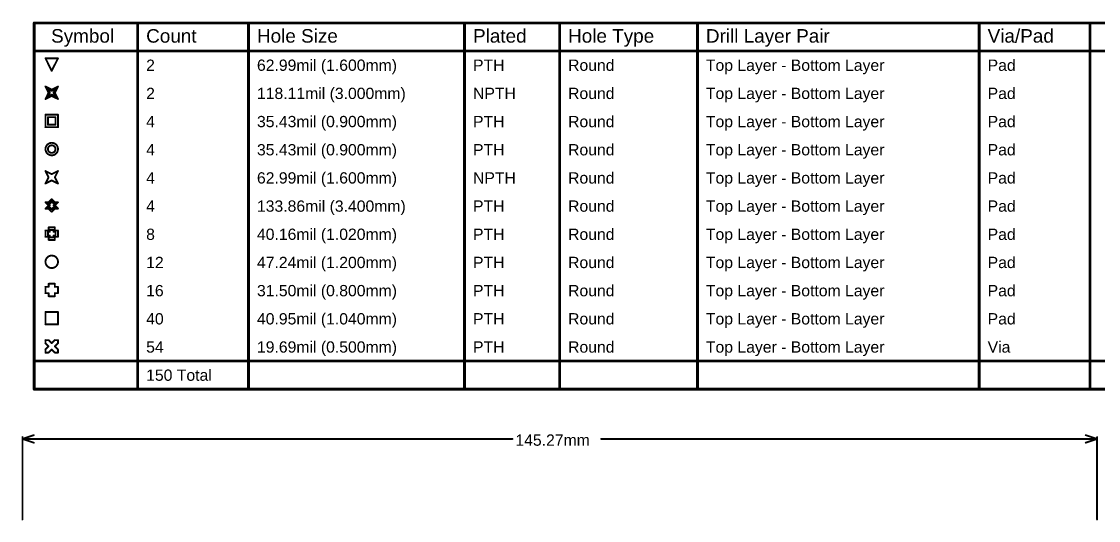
# Model space of a CAD drawing. Header units: inches. Extents: x 0 to 289, y 0 to 168.
# Drawn here: x -0.1 to 145.5, y 100.3 to 167.7 of the extents above; entities that cross this region are included whole.
import ezdxf

# ---------------------------------------------------------------- set-up
doc = ezdxf.new("R2010")
doc.units = ezdxf.units.IN
doc.layers.add('Dimension', color=6, linetype='Continuous')
doc.layers.add('Drill Drawing', color=1, linetype='Continuous')
doc.styles.add('Arial', font='', dxfattribs={"height": 0.2})
doc.styles.get('Arial').set_extended_font_data('Arial')

msp = doc.modelspace()

# ---------------------------------------------------------------- linework, layer by layer
at = {"layer": 'Dimension'}
for points in [[(0, 111.28, 0.254, 0.254, 0), (1.52, 111.79, 0.254, 0.254, 0)], [(0, 100.38, 0.254, 0.254, 0), (0, 111.53, 0.254, 0.254, 0)], [(0, 111.28, 0.254, 0.254, 0), (1.52, 110.77, 0.254, 0.254, 0)], [(0, 111.28, 0.254, 0.254, 0), (66.24, 111.28, 0.254, 0.254, 0)], [(78.22, 111.28, 0.254, 0.254, 0), (145.27, 111.28, 0.254, 0.254, 0)], [(143.75, 111.79, 0.254, 0.254, 0), (145.27, 111.28, 0.254, 0.254, 0)], [(143.75, 110.77, 0.254, 0.254, 0), (145.27, 111.28, 0.254, 0.254, 0)], [(145.27, 100.38, 0.254, 0.254, 0), (145.27, 111.53, 0.254, 0.254, 0)]]:
    msp.add_lwpolyline(points, format="xyseb", dxfattribs=at)
for points in [[(-0.06, 111.53, 0.127, 0.127, 1), (0.06, 111.53, 0.127, 0.127, 1)], [(-0.06, 111.28, 0.127, 0.127, 1), (0.06, 111.28, 0.127, 0.127, 1)], [(-0.06, 111.28, 0.127, 0.127, 1), (0.06, 111.28, 0.127, 0.127, 1)], [(-0.06, 111.28, 0.127, 0.127, 1), (0.06, 111.28, 0.127, 0.127, 1)], [(1.46, 111.79, 0.127, 0.127, 1), (1.59, 111.79, 0.127, 0.127, 1)], [(1.46, 110.77, 0.127, 0.127, 1), (1.59, 110.77, 0.127, 0.127, 1)], [(66.17, 111.28, 0.127, 0.127, 1), (66.3, 111.28, 0.127, 0.127, 1)], [(78.16, 111.28, 0.127, 0.127, 1), (78.28, 111.28, 0.127, 0.127, 1)], [(143.68, 111.79, 0.127, 0.127, 1), (143.81, 111.79, 0.127, 0.127, 1)], [(143.68, 110.77, 0.127, 0.127, 1), (143.81, 110.77, 0.127, 0.127, 1)], [(145.21, 111.53, 0.127, 0.127, 1), (145.33, 111.53, 0.127, 0.127, 1)], [(145.21, 111.28, 0.127, 0.127, 1), (145.33, 111.28, 0.127, 0.127, 1)], [(145.21, 111.28, 0.127, 0.127, 1), (145.33, 111.28, 0.127, 0.127, 1)], [(145.21, 111.28, 0.127, 0.127, 1), (145.33, 111.28, 0.127, 0.127, 1)], [(-0.06, 100.38, 0.127, 0.127, 1), (0.06, 100.38, 0.127, 0.127, 1)], [(145.21, 100.38, 0.127, 0.127, 1), (145.33, 100.38, 0.127, 0.127, 1)]]:
    msp.add_lwpolyline(points, format="xyseb", close=True, dxfattribs=at)
at = {"layer": 'Drill Drawing'}
for points in [[(1.59, 167.53, 0.381, 0.381, 0), (288.88, 167.53, 0.381, 0.381, 0)], [(1.59, 118, 0.381, 0.381, 0), (1.59, 167.53, 0.381, 0.381, 0)], [(15.58, 118, 0.381, 0.381, 0), (15.58, 167.53, 0.381, 0.381, 0)], [(30.56, 118, 0.381, 0.381, 0), (30.56, 167.53, 0.381, 0.381, 0)], [(59.76, 118, 0.381, 0.381, 0), (59.76, 167.53, 0.381, 0.381, 0)], [(72.61, 118, 0.381, 0.381, 0), (72.61, 167.53, 0.381, 0.381, 0)], [(91.25, 118, 0.381, 0.381, 0), (91.25, 167.53, 0.381, 0.381, 0)], [(129.34, 118, 0.381, 0.381, 0), (129.34, 167.53, 0.381, 0.381, 0)], [(144.32, 118, 0.381, 0.381, 0), (144.32, 167.53, 0.381, 0.381, 0)], [(1.59, 163.72, 0.381, 0.381, 0), (288.88, 163.72, 0.381, 0.381, 0)], [(3.11, 162.74, 0.254, 0.254, 0), (4.8, 162.74, 0.254, 0.254, 0)], [(3.11, 162.74, 0.254, 0.254, 0), (3.95, 161.05, 0.254, 0.254, 0)], [(3.95, 161.05, 0.254, 0.254, 0), (4.8, 162.74, 0.254, 0.254, 0)], [(3.11, 158.93, 0.254, 0.254, 0), (3.95, 158.51, 0.254, 0.254, 0)], [(3.11, 158.93, 0.254, 0.254, 0), (3.53, 158.09, 0.254, 0.254, 0)], [(3.44, 158.59, 0.254, 0.254, 0), (3.95, 158.34, 0.254, 0.254, 0)], [(3.44, 158.59, 0.254, 0.254, 0), (3.7, 158.09, 0.254, 0.254, 0)], [(3.95, 158.51, 0.254, 0.254, 0), (4.8, 158.93, 0.254, 0.254, 0)], [(3.95, 158.34, 0.254, 0.254, 0), (4.46, 158.59, 0.254, 0.254, 0)], [(4.21, 158.09, 0.254, 0.254, 0), (4.46, 158.59, 0.254, 0.254, 0)], [(4.38, 158.09, 0.254, 0.254, 0), (4.8, 158.93, 0.254, 0.254, 0)], [(3.11, 157.24, 0.254, 0.254, 0), (3.53, 158.09, 0.254, 0.254, 0)], [(3.11, 157.24, 0.254, 0.254, 0), (3.95, 157.66, 0.254, 0.254, 0)], [(3.44, 157.58, 0.254, 0.254, 0), (3.7, 158.09, 0.254, 0.254, 0)], [(3.44, 157.58, 0.254, 0.254, 0), (3.95, 157.83, 0.254, 0.254, 0)], [(3.95, 157.83, 0.254, 0.254, 0), (4.46, 157.58, 0.254, 0.254, 0)], [(3.95, 157.66, 0.254, 0.254, 0), (4.8, 157.24, 0.254, 0.254, 0)], [(4.21, 158.09, 0.254, 0.254, 0), (4.46, 157.58, 0.254, 0.254, 0)], [(4.38, 158.09, 0.254, 0.254, 0), (4.8, 157.24, 0.254, 0.254, 0)], [(3.11, 155.12, 0.254, 0.254, 0), (4.8, 155.12, 0.254, 0.254, 0)], [(3.11, 153.43, 0.254, 0.254, 0), (3.11, 155.12, 0.254, 0.254, 0)], [(3.44, 154.78, 0.254, 0.254, 0), (4.46, 154.78, 0.254, 0.254, 0)], [(3.44, 153.77, 0.254, 0.254, 0), (3.44, 154.78, 0.254, 0.254, 0)], [(4.46, 153.77, 0.254, 0.254, 0), (4.46, 154.78, 0.254, 0.254, 0)], [(4.8, 153.43, 0.254, 0.254, 0), (4.8, 155.12, 0.254, 0.254, 0)], [(3.11, 153.43, 0.254, 0.254, 0), (4.8, 153.43, 0.254, 0.254, 0)], [(3.44, 153.77, 0.254, 0.254, 0), (4.46, 153.77, 0.254, 0.254, 0)], [(3.11, 147.5, 0.254, 0.254, 0), (3.95, 147.08, 0.254, 0.254, 0)], [(3.11, 147.5, 0.254, 0.254, 0), (3.53, 146.66, 0.254, 0.254, 0)], [(3.95, 147.08, 0.254, 0.254, 0), (4.8, 147.5, 0.254, 0.254, 0)], [(4.38, 146.66, 0.254, 0.254, 0), (4.8, 147.5, 0.254, 0.254, 0)], [(3.11, 145.81, 0.254, 0.254, 0), (3.53, 146.66, 0.254, 0.254, 0)], [(3.11, 145.81, 0.254, 0.254, 0), (3.95, 146.23, 0.254, 0.254, 0)], [(3.95, 146.23, 0.254, 0.254, 0), (4.8, 145.81, 0.254, 0.254, 0)], [(4.38, 146.66, 0.254, 0.254, 0), (4.8, 145.81, 0.254, 0.254, 0)], [(3.11, 143.27, 0.254, 0.254, 0), (3.53, 142.85, 0.254, 0.254, 0)], [(3.11, 143.27, 0.254, 0.254, 0), (3.53, 143.27, 0.254, 0.254, 0)], [(3.11, 142.42, 0.254, 0.254, 0), (3.53, 142.85, 0.254, 0.254, 0)], [(3.44, 143.1, 0.254, 0.254, 0), (3.7, 142.85, 0.254, 0.254, 0)], [(3.44, 143.1, 0.254, 0.254, 0), (3.7, 143.1, 0.254, 0.254, 0)], [(3.44, 142.59, 0.254, 0.254, 0), (3.7, 142.85, 0.254, 0.254, 0)], [(3.44, 142.59, 0.254, 0.254, 0), (3.7, 142.59, 0.254, 0.254, 0)], [(3.53, 143.27, 0.254, 0.254, 0), (3.95, 143.69, 0.254, 0.254, 0)], [(3.7, 143.1, 0.254, 0.254, 0), (3.95, 143.35, 0.254, 0.254, 0)], [(3.7, 142.59, 0.254, 0.254, 0), (3.95, 142.34, 0.254, 0.254, 0)], [(3.95, 143.69, 0.254, 0.254, 0), (4.38, 143.27, 0.254, 0.254, 0)], [(3.95, 143.35, 0.254, 0.254, 0), (4.21, 143.1, 0.254, 0.254, 0)], [(3.95, 142.34, 0.254, 0.254, 0), (4.21, 142.59, 0.254, 0.254, 0)], [(4.21, 143.1, 0.254, 0.254, 0), (4.46, 143.1, 0.254, 0.254, 0)], [(4.21, 142.85, 0.254, 0.254, 0), (4.46, 143.1, 0.254, 0.254, 0)], [(4.21, 142.85, 0.254, 0.254, 0), (4.46, 142.59, 0.254, 0.254, 0)], [(4.21, 142.59, 0.254, 0.254, 0), (4.46, 142.59, 0.254, 0.254, 0)], [(4.38, 143.27, 0.254, 0.254, 0), (4.8, 143.27, 0.254, 0.254, 0)], [(4.38, 142.85, 0.254, 0.254, 0), (4.8, 143.27, 0.254, 0.254, 0)], [(4.38, 142.85, 0.254, 0.254, 0), (4.8, 142.42, 0.254, 0.254, 0)], [(3.11, 142.42, 0.254, 0.254, 0), (3.53, 142.42, 0.254, 0.254, 0)], [(3.53, 142.42, 0.254, 0.254, 0), (3.95, 142, 0.254, 0.254, 0)], [(3.95, 142, 0.254, 0.254, 0), (4.38, 142.42, 0.254, 0.254, 0)], [(4.38, 142.42, 0.254, 0.254, 0), (4.8, 142.42, 0.254, 0.254, 0)], [(3.53, 139.46, 0.254, 0.254, 0), (3.53, 139.88, 0.254, 0.254, 0)], [(3.53, 139.88, 0.254, 0.254, 0), (4.38, 139.88, 0.254, 0.254, 0)], [(4.38, 139.46, 0.254, 0.254, 0), (4.38, 139.88, 0.254, 0.254, 0)], [(3.11, 138.61, 0.254, 0.254, 0), (3.11, 139.46, 0.254, 0.254, 0)], [(3.11, 139.46, 0.254, 0.254, 0), (3.53, 139.46, 0.254, 0.254, 0)], [(3.11, 138.61, 0.254, 0.254, 0), (3.53, 138.61, 0.254, 0.254, 0)], [(3.44, 138.78, 0.254, 0.254, 0), (3.44, 139.29, 0.254, 0.254, 0)], [(3.44, 139.29, 0.254, 0.254, 0), (3.7, 139.29, 0.254, 0.254, 0)], [(3.44, 138.78, 0.254, 0.254, 0), (3.7, 138.78, 0.254, 0.254, 0)], [(3.53, 138.19, 0.254, 0.254, 0), (3.53, 138.61, 0.254, 0.254, 0)], [(3.53, 138.19, 0.254, 0.254, 0), (4.38, 138.19, 0.254, 0.254, 0)], [(3.7, 139.29, 0.254, 0.254, 0), (3.7, 139.54, 0.254, 0.254, 0)], [(3.7, 139.54, 0.254, 0.254, 0), (4.21, 139.54, 0.254, 0.254, 0)], [(3.7, 138.53, 0.254, 0.254, 0), (3.7, 138.78, 0.254, 0.254, 0)], [(3.7, 138.53, 0.254, 0.254, 0), (4.21, 138.53, 0.254, 0.254, 0)], [(4.21, 139.29, 0.254, 0.254, 0), (4.21, 139.54, 0.254, 0.254, 0)], [(4.21, 139.29, 0.254, 0.254, 0), (4.46, 139.29, 0.254, 0.254, 0)], [(4.21, 138.78, 0.254, 0.254, 0), (4.46, 138.78, 0.254, 0.254, 0)], [(4.21, 138.53, 0.254, 0.254, 0), (4.21, 138.78, 0.254, 0.254, 0)], [(4.38, 139.46, 0.254, 0.254, 0), (4.8, 139.46, 0.254, 0.254, 0)], [(4.38, 138.61, 0.254, 0.254, 0), (4.8, 138.61, 0.254, 0.254, 0)], [(4.38, 138.19, 0.254, 0.254, 0), (4.38, 138.61, 0.254, 0.254, 0)], [(4.46, 138.78, 0.254, 0.254, 0), (4.46, 139.29, 0.254, 0.254, 0)], [(4.8, 138.61, 0.254, 0.254, 0), (4.8, 139.46, 0.254, 0.254, 0)], [(3.11, 130.99, 0.254, 0.254, 0), (3.11, 131.84, 0.254, 0.254, 0)], [(3.11, 131.84, 0.254, 0.254, 0), (3.53, 131.84, 0.254, 0.254, 0)], [(3.11, 130.99, 0.254, 0.254, 0), (3.53, 130.99, 0.254, 0.254, 0)], [(3.53, 131.84, 0.254, 0.254, 0), (3.53, 132.26, 0.254, 0.254, 0)], [(3.53, 132.26, 0.254, 0.254, 0), (4.38, 132.26, 0.254, 0.254, 0)], [(3.53, 130.57, 0.254, 0.254, 0), (3.53, 130.99, 0.254, 0.254, 0)], [(4.38, 131.84, 0.254, 0.254, 0), (4.38, 132.26, 0.254, 0.254, 0)], [(4.38, 131.84, 0.254, 0.254, 0), (4.8, 131.84, 0.254, 0.254, 0)], [(4.38, 130.99, 0.254, 0.254, 0), (4.8, 130.99, 0.254, 0.254, 0)], [(4.38, 130.57, 0.254, 0.254, 0), (4.38, 130.99, 0.254, 0.254, 0)], [(4.8, 130.99, 0.254, 0.254, 0), (4.8, 131.84, 0.254, 0.254, 0)], [(3.53, 130.57, 0.254, 0.254, 0), (4.38, 130.57, 0.254, 0.254, 0)], [(3.11, 128.45, 0.254, 0.254, 0), (4.8, 128.45, 0.254, 0.254, 0)], [(3.11, 126.76, 0.254, 0.254, 0), (3.11, 128.45, 0.254, 0.254, 0)], [(4.8, 126.76, 0.254, 0.254, 0), (4.8, 128.45, 0.254, 0.254, 0)], [(3.11, 126.76, 0.254, 0.254, 0), (4.8, 126.76, 0.254, 0.254, 0)], [(3.11, 124.22, 0.254, 0.254, 0), (3.11, 124.64, 0.254, 0.254, 0)], [(3.11, 124.64, 0.254, 0.254, 0), (3.53, 124.64, 0.254, 0.254, 0)], [(3.11, 124.22, 0.254, 0.254, 0), (3.53, 123.8, 0.254, 0.254, 0)], [(3.11, 123.37, 0.254, 0.254, 0), (3.53, 123.8, 0.254, 0.254, 0)], [(3.53, 124.64, 0.254, 0.254, 0), (3.95, 124.22, 0.254, 0.254, 0)], [(3.95, 124.22, 0.254, 0.254, 0), (4.38, 124.64, 0.254, 0.254, 0)], [(4.38, 124.64, 0.254, 0.254, 0), (4.8, 124.64, 0.254, 0.254, 0)], [(4.38, 123.8, 0.254, 0.254, 0), (4.8, 124.22, 0.254, 0.254, 0)], [(4.38, 123.8, 0.254, 0.254, 0), (4.8, 123.37, 0.254, 0.254, 0)], [(4.8, 124.22, 0.254, 0.254, 0), (4.8, 124.64, 0.254, 0.254, 0)], [(3.11, 122.95, 0.254, 0.254, 0), (3.11, 123.37, 0.254, 0.254, 0)], [(3.11, 122.95, 0.254, 0.254, 0), (3.53, 122.95, 0.254, 0.254, 0)], [(3.53, 122.95, 0.254, 0.254, 0), (3.95, 123.37, 0.254, 0.254, 0)], [(3.95, 123.37, 0.254, 0.254, 0), (4.38, 122.95, 0.254, 0.254, 0)], [(4.38, 122.95, 0.254, 0.254, 0), (4.8, 122.95, 0.254, 0.254, 0)], [(4.8, 122.95, 0.254, 0.254, 0), (4.8, 123.37, 0.254, 0.254, 0)], [(1.59, 121.81, 0.381, 0.381, 0), (288.88, 121.81, 0.381, 0.381, 0)], [(1.59, 118, 0.381, 0.381, 0), (288.88, 118, 0.381, 0.381, 0)]]:
    msp.add_lwpolyline(points, format="xyseb", dxfattribs=at)
for points in [[(1.49, 167.53, 0.191, 0.191, 1), (1.68, 167.53, 0.191, 0.191, 1)], [(1.49, 167.53, 0.191, 0.191, 1), (1.68, 167.53, 0.191, 0.191, 1)], [(15.48, 167.53, 0.191, 0.191, 1), (15.67, 167.53, 0.191, 0.191, 1)], [(30.47, 167.53, 0.191, 0.191, 1), (30.66, 167.53, 0.191, 0.191, 1)], [(59.67, 167.53, 0.191, 0.191, 1), (59.86, 167.53, 0.191, 0.191, 1)], [(72.52, 167.53, 0.191, 0.191, 1), (72.71, 167.53, 0.191, 0.191, 1)], [(91.16, 167.53, 0.191, 0.191, 1), (91.35, 167.53, 0.191, 0.191, 1)], [(129.24, 167.53, 0.191, 0.191, 1), (129.43, 167.53, 0.191, 0.191, 1)], [(144.23, 167.53, 0.191, 0.191, 1), (144.42, 167.53, 0.191, 0.191, 1)], [(1.49, 163.72, 0.191, 0.191, 1), (1.68, 163.72, 0.191, 0.191, 1)], [(3.04, 162.74, 0.127, 0.127, 1), (3.17, 162.74, 0.127, 0.127, 1)], [(3.04, 162.74, 0.127, 0.127, 1), (3.17, 162.74, 0.127, 0.127, 1)], [(4.74, 162.74, 0.127, 0.127, 1), (4.86, 162.74, 0.127, 0.127, 1)], [(4.74, 162.74, 0.127, 0.127, 1), (4.86, 162.74, 0.127, 0.127, 1)], [(3.89, 161.05, 0.127, 0.127, 1), (4.02, 161.05, 0.127, 0.127, 1)], [(3.89, 161.05, 0.127, 0.127, 1), (4.02, 161.05, 0.127, 0.127, 1)], [(3.04, 158.93, 0.127, 0.127, 1), (3.17, 158.93, 0.127, 0.127, 1)], [(3.04, 158.93, 0.127, 0.127, 1), (3.17, 158.93, 0.127, 0.127, 1)], [(3.38, 158.59, 0.127, 0.127, 1), (3.51, 158.59, 0.127, 0.127, 1)], [(3.38, 158.59, 0.127, 0.127, 1), (3.51, 158.59, 0.127, 0.127, 1)], [(4.4, 158.59, 0.127, 0.127, 1), (4.52, 158.59, 0.127, 0.127, 1)], [(4.4, 158.59, 0.127, 0.127, 1), (4.52, 158.59, 0.127, 0.127, 1)], [(4.74, 158.93, 0.127, 0.127, 1), (4.86, 158.93, 0.127, 0.127, 1)], [(4.74, 158.93, 0.127, 0.127, 1), (4.86, 158.93, 0.127, 0.127, 1)], [(3.04, 157.24, 0.127, 0.127, 1), (3.17, 157.24, 0.127, 0.127, 1)], [(3.04, 157.24, 0.127, 0.127, 1), (3.17, 157.24, 0.127, 0.127, 1)], [(3.38, 157.58, 0.127, 0.127, 1), (3.51, 157.58, 0.127, 0.127, 1)], [(3.38, 157.58, 0.127, 0.127, 1), (3.51, 157.58, 0.127, 0.127, 1)], [(3.47, 158.09, 0.127, 0.127, 1), (3.59, 158.09, 0.127, 0.127, 1)], [(3.47, 158.09, 0.127, 0.127, 1), (3.59, 158.09, 0.127, 0.127, 1)], [(3.64, 158.09, 0.127, 0.127, 1), (3.76, 158.09, 0.127, 0.127, 1)], [(3.64, 158.09, 0.127, 0.127, 1), (3.76, 158.09, 0.127, 0.127, 1)], [(3.89, 158.51, 0.127, 0.127, 1), (4.02, 158.51, 0.127, 0.127, 1)], [(3.89, 158.51, 0.127, 0.127, 1), (4.02, 158.51, 0.127, 0.127, 1)], [(3.89, 158.34, 0.127, 0.127, 1), (4.02, 158.34, 0.127, 0.127, 1)], [(3.89, 158.34, 0.127, 0.127, 1), (4.02, 158.34, 0.127, 0.127, 1)], [(3.89, 157.83, 0.127, 0.127, 1), (4.02, 157.83, 0.127, 0.127, 1)], [(3.89, 157.83, 0.127, 0.127, 1), (4.02, 157.83, 0.127, 0.127, 1)], [(3.89, 157.66, 0.127, 0.127, 1), (4.02, 157.66, 0.127, 0.127, 1)], [(3.89, 157.66, 0.127, 0.127, 1), (4.02, 157.66, 0.127, 0.127, 1)], [(4.14, 158.09, 0.127, 0.127, 1), (4.27, 158.09, 0.127, 0.127, 1)], [(4.14, 158.09, 0.127, 0.127, 1), (4.27, 158.09, 0.127, 0.127, 1)], [(4.31, 158.09, 0.127, 0.127, 1), (4.44, 158.09, 0.127, 0.127, 1)], [(4.31, 158.09, 0.127, 0.127, 1), (4.44, 158.09, 0.127, 0.127, 1)], [(4.4, 157.58, 0.127, 0.127, 1), (4.52, 157.58, 0.127, 0.127, 1)], [(4.4, 157.58, 0.127, 0.127, 1), (4.52, 157.58, 0.127, 0.127, 1)], [(4.74, 157.24, 0.127, 0.127, 1), (4.86, 157.24, 0.127, 0.127, 1)], [(4.74, 157.24, 0.127, 0.127, 1), (4.86, 157.24, 0.127, 0.127, 1)], [(3.04, 155.12, 0.127, 0.127, 1), (3.17, 155.12, 0.127, 0.127, 1)], [(3.04, 155.12, 0.127, 0.127, 1), (3.17, 155.12, 0.127, 0.127, 1)], [(3.38, 154.78, 0.127, 0.127, 1), (3.51, 154.78, 0.127, 0.127, 1)], [(3.38, 154.78, 0.127, 0.127, 1), (3.51, 154.78, 0.127, 0.127, 1)], [(4.4, 154.78, 0.127, 0.127, 1), (4.52, 154.78, 0.127, 0.127, 1)], [(4.4, 154.78, 0.127, 0.127, 1), (4.52, 154.78, 0.127, 0.127, 1)], [(4.74, 155.12, 0.127, 0.127, 1), (4.86, 155.12, 0.127, 0.127, 1)], [(4.74, 155.12, 0.127, 0.127, 1), (4.86, 155.12, 0.127, 0.127, 1)], [(3.04, 153.43, 0.127, 0.127, 1), (3.17, 153.43, 0.127, 0.127, 1)], [(3.04, 153.43, 0.127, 0.127, 1), (3.17, 153.43, 0.127, 0.127, 1)], [(3.38, 153.77, 0.127, 0.127, 1), (3.51, 153.77, 0.127, 0.127, 1)], [(3.38, 153.77, 0.127, 0.127, 1), (3.51, 153.77, 0.127, 0.127, 1)], [(4.4, 153.77, 0.127, 0.127, 1), (4.52, 153.77, 0.127, 0.127, 1)], [(4.4, 153.77, 0.127, 0.127, 1), (4.52, 153.77, 0.127, 0.127, 1)], [(4.74, 153.43, 0.127, 0.127, 1), (4.86, 153.43, 0.127, 0.127, 1)], [(4.74, 153.43, 0.127, 0.127, 1), (4.86, 153.43, 0.127, 0.127, 1)], [(4.8, 150.47, 0.254, 0.254, 1), (3.11, 150.47, 0.254, 0.254, 1)], [(3.04, 150.47, 0.127, 0.127, 1), (3.17, 150.47, 0.127, 0.127, 1)], [(4.46, 150.47, 0.254, 0.254, 1), (3.44, 150.47, 0.254, 0.254, 1)], [(3.38, 150.47, 0.127, 0.127, 1), (3.51, 150.47, 0.127, 0.127, 1)], [(4.4, 150.47, 0.127, 0.127, 1), (4.52, 150.47, 0.127, 0.127, 1)], [(4.74, 150.47, 0.127, 0.127, 1), (4.86, 150.47, 0.127, 0.127, 1)], [(3.04, 147.5, 0.127, 0.127, 1), (3.17, 147.5, 0.127, 0.127, 1)], [(3.04, 147.5, 0.127, 0.127, 1), (3.17, 147.5, 0.127, 0.127, 1)], [(3.89, 147.08, 0.127, 0.127, 1), (4.02, 147.08, 0.127, 0.127, 1)], [(3.89, 147.08, 0.127, 0.127, 1), (4.02, 147.08, 0.127, 0.127, 1)], [(4.74, 147.5, 0.127, 0.127, 1), (4.86, 147.5, 0.127, 0.127, 1)], [(4.74, 147.5, 0.127, 0.127, 1), (4.86, 147.5, 0.127, 0.127, 1)], [(3.04, 145.81, 0.127, 0.127, 1), (3.17, 145.81, 0.127, 0.127, 1)], [(3.04, 145.81, 0.127, 0.127, 1), (3.17, 145.81, 0.127, 0.127, 1)], [(3.47, 146.66, 0.127, 0.127, 1), (3.59, 146.66, 0.127, 0.127, 1)], [(3.47, 146.66, 0.127, 0.127, 1), (3.59, 146.66, 0.127, 0.127, 1)], [(3.89, 146.23, 0.127, 0.127, 1), (4.02, 146.23, 0.127, 0.127, 1)], [(3.89, 146.23, 0.127, 0.127, 1), (4.02, 146.23, 0.127, 0.127, 1)], [(4.31, 146.66, 0.127, 0.127, 1), (4.44, 146.66, 0.127, 0.127, 1)], [(4.31, 146.66, 0.127, 0.127, 1), (4.44, 146.66, 0.127, 0.127, 1)], [(4.74, 145.81, 0.127, 0.127, 1), (4.86, 145.81, 0.127, 0.127, 1)], [(4.74, 145.81, 0.127, 0.127, 1), (4.86, 145.81, 0.127, 0.127, 1)], [(3.04, 143.27, 0.127, 0.127, 1), (3.17, 143.27, 0.127, 0.127, 1)], [(3.04, 143.27, 0.127, 0.127, 1), (3.17, 143.27, 0.127, 0.127, 1)], [(3.38, 143.1, 0.127, 0.127, 1), (3.51, 143.1, 0.127, 0.127, 1)], [(3.38, 143.1, 0.127, 0.127, 1), (3.51, 143.1, 0.127, 0.127, 1)], [(3.38, 142.59, 0.127, 0.127, 1), (3.51, 142.59, 0.127, 0.127, 1)], [(3.38, 142.59, 0.127, 0.127, 1), (3.51, 142.59, 0.127, 0.127, 1)], [(3.47, 143.27, 0.127, 0.127, 1), (3.59, 143.27, 0.127, 0.127, 1)], [(3.47, 143.27, 0.127, 0.127, 1), (3.59, 143.27, 0.127, 0.127, 1)], [(3.47, 142.85, 0.127, 0.127, 1), (3.59, 142.85, 0.127, 0.127, 1)], [(3.47, 142.85, 0.127, 0.127, 1), (3.59, 142.85, 0.127, 0.127, 1)], [(3.64, 143.1, 0.127, 0.127, 1), (3.76, 143.1, 0.127, 0.127, 1)], [(3.64, 143.1, 0.127, 0.127, 1), (3.76, 143.1, 0.127, 0.127, 1)], [(3.64, 142.85, 0.127, 0.127, 1), (3.76, 142.85, 0.127, 0.127, 1)], [(3.64, 142.85, 0.127, 0.127, 1), (3.76, 142.85, 0.127, 0.127, 1)], [(3.64, 142.59, 0.127, 0.127, 1), (3.76, 142.59, 0.127, 0.127, 1)], [(3.64, 142.59, 0.127, 0.127, 1), (3.76, 142.59, 0.127, 0.127, 1)], [(3.89, 143.69, 0.127, 0.127, 1), (4.02, 143.69, 0.127, 0.127, 1)], [(3.89, 143.69, 0.127, 0.127, 1), (4.02, 143.69, 0.127, 0.127, 1)], [(3.89, 143.35, 0.127, 0.127, 1), (4.02, 143.35, 0.127, 0.127, 1)], [(3.89, 143.35, 0.127, 0.127, 1), (4.02, 143.35, 0.127, 0.127, 1)], [(4.14, 143.1, 0.127, 0.127, 1), (4.27, 143.1, 0.127, 0.127, 1)], [(4.14, 143.1, 0.127, 0.127, 1), (4.27, 143.1, 0.127, 0.127, 1)], [(4.14, 142.85, 0.127, 0.127, 1), (4.27, 142.85, 0.127, 0.127, 1)], [(4.14, 142.85, 0.127, 0.127, 1), (4.27, 142.85, 0.127, 0.127, 1)], [(4.14, 142.59, 0.127, 0.127, 1), (4.27, 142.59, 0.127, 0.127, 1)], [(4.14, 142.59, 0.127, 0.127, 1), (4.27, 142.59, 0.127, 0.127, 1)], [(4.31, 143.27, 0.127, 0.127, 1), (4.44, 143.27, 0.127, 0.127, 1)], [(4.31, 143.27, 0.127, 0.127, 1), (4.44, 143.27, 0.127, 0.127, 1)], [(4.31, 142.85, 0.127, 0.127, 1), (4.44, 142.85, 0.127, 0.127, 1)], [(4.31, 142.85, 0.127, 0.127, 1), (4.44, 142.85, 0.127, 0.127, 1)], [(4.4, 143.1, 0.127, 0.127, 1), (4.52, 143.1, 0.127, 0.127, 1)], [(4.4, 143.1, 0.127, 0.127, 1), (4.52, 143.1, 0.127, 0.127, 1)], [(4.4, 142.59, 0.127, 0.127, 1), (4.52, 142.59, 0.127, 0.127, 1)], [(4.4, 142.59, 0.127, 0.127, 1), (4.52, 142.59, 0.127, 0.127, 1)], [(4.74, 143.27, 0.127, 0.127, 1), (4.86, 143.27, 0.127, 0.127, 1)], [(4.74, 143.27, 0.127, 0.127, 1), (4.86, 143.27, 0.127, 0.127, 1)], [(3.04, 142.42, 0.127, 0.127, 1), (3.17, 142.42, 0.127, 0.127, 1)], [(3.04, 142.42, 0.127, 0.127, 1), (3.17, 142.42, 0.127, 0.127, 1)], [(3.47, 142.42, 0.127, 0.127, 1), (3.59, 142.42, 0.127, 0.127, 1)], [(3.47, 142.42, 0.127, 0.127, 1), (3.59, 142.42, 0.127, 0.127, 1)], [(3.89, 142.34, 0.127, 0.127, 1), (4.02, 142.34, 0.127, 0.127, 1)], [(3.89, 142.34, 0.127, 0.127, 1), (4.02, 142.34, 0.127, 0.127, 1)], [(3.89, 142, 0.127, 0.127, 1), (4.02, 142, 0.127, 0.127, 1)], [(3.89, 142, 0.127, 0.127, 1), (4.02, 142, 0.127, 0.127, 1)], [(4.31, 142.42, 0.127, 0.127, 1), (4.44, 142.42, 0.127, 0.127, 1)], [(4.31, 142.42, 0.127, 0.127, 1), (4.44, 142.42, 0.127, 0.127, 1)], [(4.74, 142.42, 0.127, 0.127, 1), (4.86, 142.42, 0.127, 0.127, 1)], [(4.74, 142.42, 0.127, 0.127, 1), (4.86, 142.42, 0.127, 0.127, 1)], [(3.47, 139.88, 0.127, 0.127, 1), (3.59, 139.88, 0.127, 0.127, 1)], [(3.47, 139.88, 0.127, 0.127, 1), (3.59, 139.88, 0.127, 0.127, 1)], [(4.31, 139.88, 0.127, 0.127, 1), (4.44, 139.88, 0.127, 0.127, 1)], [(4.31, 139.88, 0.127, 0.127, 1), (4.44, 139.88, 0.127, 0.127, 1)], [(3.04, 139.46, 0.127, 0.127, 1), (3.17, 139.46, 0.127, 0.127, 1)], [(3.04, 139.46, 0.127, 0.127, 1), (3.17, 139.46, 0.127, 0.127, 1)], [(3.04, 138.61, 0.127, 0.127, 1), (3.17, 138.61, 0.127, 0.127, 1)], [(3.04, 138.61, 0.127, 0.127, 1), (3.17, 138.61, 0.127, 0.127, 1)], [(3.38, 139.29, 0.127, 0.127, 1), (3.51, 139.29, 0.127, 0.127, 1)], [(3.38, 139.29, 0.127, 0.127, 1), (3.51, 139.29, 0.127, 0.127, 1)], [(3.38, 138.78, 0.127, 0.127, 1), (3.51, 138.78, 0.127, 0.127, 1)], [(3.38, 138.78, 0.127, 0.127, 1), (3.51, 138.78, 0.127, 0.127, 1)], [(3.47, 139.46, 0.127, 0.127, 1), (3.59, 139.46, 0.127, 0.127, 1)], [(3.47, 139.46, 0.127, 0.127, 1), (3.59, 139.46, 0.127, 0.127, 1)], [(3.47, 138.61, 0.127, 0.127, 1), (3.59, 138.61, 0.127, 0.127, 1)], [(3.47, 138.61, 0.127, 0.127, 1), (3.59, 138.61, 0.127, 0.127, 1)], [(3.47, 138.19, 0.127, 0.127, 1), (3.59, 138.19, 0.127, 0.127, 1)], [(3.47, 138.19, 0.127, 0.127, 1), (3.59, 138.19, 0.127, 0.127, 1)], [(3.64, 139.54, 0.127, 0.127, 1), (3.76, 139.54, 0.127, 0.127, 1)], [(3.64, 139.54, 0.127, 0.127, 1), (3.76, 139.54, 0.127, 0.127, 1)], [(3.64, 139.29, 0.127, 0.127, 1), (3.76, 139.29, 0.127, 0.127, 1)], [(3.64, 139.29, 0.127, 0.127, 1), (3.76, 139.29, 0.127, 0.127, 1)], [(3.64, 138.78, 0.127, 0.127, 1), (3.76, 138.78, 0.127, 0.127, 1)], [(3.64, 138.78, 0.127, 0.127, 1), (3.76, 138.78, 0.127, 0.127, 1)], [(3.64, 138.53, 0.127, 0.127, 1), (3.76, 138.53, 0.127, 0.127, 1)], [(3.64, 138.53, 0.127, 0.127, 1), (3.76, 138.53, 0.127, 0.127, 1)], [(4.14, 139.54, 0.127, 0.127, 1), (4.27, 139.54, 0.127, 0.127, 1)], [(4.14, 139.54, 0.127, 0.127, 1), (4.27, 139.54, 0.127, 0.127, 1)], [(4.14, 139.29, 0.127, 0.127, 1), (4.27, 139.29, 0.127, 0.127, 1)], [(4.14, 139.29, 0.127, 0.127, 1), (4.27, 139.29, 0.127, 0.127, 1)], [(4.14, 138.78, 0.127, 0.127, 1), (4.27, 138.78, 0.127, 0.127, 1)], [(4.14, 138.78, 0.127, 0.127, 1), (4.27, 138.78, 0.127, 0.127, 1)], [(4.14, 138.53, 0.127, 0.127, 1), (4.27, 138.53, 0.127, 0.127, 1)], [(4.14, 138.53, 0.127, 0.127, 1), (4.27, 138.53, 0.127, 0.127, 1)], [(4.31, 139.46, 0.127, 0.127, 1), (4.44, 139.46, 0.127, 0.127, 1)], [(4.31, 139.46, 0.127, 0.127, 1), (4.44, 139.46, 0.127, 0.127, 1)], [(4.31, 138.61, 0.127, 0.127, 1), (4.44, 138.61, 0.127, 0.127, 1)], [(4.31, 138.61, 0.127, 0.127, 1), (4.44, 138.61, 0.127, 0.127, 1)], [(4.31, 138.19, 0.127, 0.127, 1), (4.44, 138.19, 0.127, 0.127, 1)], [(4.31, 138.19, 0.127, 0.127, 1), (4.44, 138.19, 0.127, 0.127, 1)], [(4.4, 139.29, 0.127, 0.127, 1), (4.52, 139.29, 0.127, 0.127, 1)], [(4.4, 139.29, 0.127, 0.127, 1), (4.52, 139.29, 0.127, 0.127, 1)], [(4.4, 138.78, 0.127, 0.127, 1), (4.52, 138.78, 0.127, 0.127, 1)], [(4.4, 138.78, 0.127, 0.127, 1), (4.52, 138.78, 0.127, 0.127, 1)], [(4.74, 139.46, 0.127, 0.127, 1), (4.86, 139.46, 0.127, 0.127, 1)], [(4.74, 139.46, 0.127, 0.127, 1), (4.86, 139.46, 0.127, 0.127, 1)], [(4.74, 138.61, 0.127, 0.127, 1), (4.86, 138.61, 0.127, 0.127, 1)], [(4.74, 138.61, 0.127, 0.127, 1), (4.86, 138.61, 0.127, 0.127, 1)], [(4.8, 135.23, 0.254, 0.254, 1), (3.11, 135.23, 0.254, 0.254, 1)], [(3.04, 135.23, 0.127, 0.127, 1), (3.17, 135.23, 0.127, 0.127, 1)], [(4.74, 135.23, 0.127, 0.127, 1), (4.86, 135.23, 0.127, 0.127, 1)], [(3.04, 131.84, 0.127, 0.127, 1), (3.17, 131.84, 0.127, 0.127, 1)], [(3.04, 131.84, 0.127, 0.127, 1), (3.17, 131.84, 0.127, 0.127, 1)], [(3.04, 130.99, 0.127, 0.127, 1), (3.17, 130.99, 0.127, 0.127, 1)], [(3.04, 130.99, 0.127, 0.127, 1), (3.17, 130.99, 0.127, 0.127, 1)], [(3.47, 132.26, 0.127, 0.127, 1), (3.59, 132.26, 0.127, 0.127, 1)], [(3.47, 132.26, 0.127, 0.127, 1), (3.59, 132.26, 0.127, 0.127, 1)], [(3.47, 131.84, 0.127, 0.127, 1), (3.59, 131.84, 0.127, 0.127, 1)], [(3.47, 131.84, 0.127, 0.127, 1), (3.59, 131.84, 0.127, 0.127, 1)], [(3.47, 130.99, 0.127, 0.127, 1), (3.59, 130.99, 0.127, 0.127, 1)], [(3.47, 130.99, 0.127, 0.127, 1), (3.59, 130.99, 0.127, 0.127, 1)], [(4.31, 132.26, 0.127, 0.127, 1), (4.44, 132.26, 0.127, 0.127, 1)], [(4.31, 132.26, 0.127, 0.127, 1), (4.44, 132.26, 0.127, 0.127, 1)], [(4.31, 131.84, 0.127, 0.127, 1), (4.44, 131.84, 0.127, 0.127, 1)], [(4.31, 131.84, 0.127, 0.127, 1), (4.44, 131.84, 0.127, 0.127, 1)], [(4.31, 130.99, 0.127, 0.127, 1), (4.44, 130.99, 0.127, 0.127, 1)], [(4.31, 130.99, 0.127, 0.127, 1), (4.44, 130.99, 0.127, 0.127, 1)], [(4.74, 131.84, 0.127, 0.127, 1), (4.86, 131.84, 0.127, 0.127, 1)], [(4.74, 131.84, 0.127, 0.127, 1), (4.86, 131.84, 0.127, 0.127, 1)], [(4.74, 130.99, 0.127, 0.127, 1), (4.86, 130.99, 0.127, 0.127, 1)], [(4.74, 130.99, 0.127, 0.127, 1), (4.86, 130.99, 0.127, 0.127, 1)], [(3.47, 130.57, 0.127, 0.127, 1), (3.59, 130.57, 0.127, 0.127, 1)], [(3.47, 130.57, 0.127, 0.127, 1), (3.59, 130.57, 0.127, 0.127, 1)], [(4.31, 130.57, 0.127, 0.127, 1), (4.44, 130.57, 0.127, 0.127, 1)], [(4.31, 130.57, 0.127, 0.127, 1), (4.44, 130.57, 0.127, 0.127, 1)], [(3.04, 128.45, 0.127, 0.127, 1), (3.17, 128.45, 0.127, 0.127, 1)], [(3.04, 128.45, 0.127, 0.127, 1), (3.17, 128.45, 0.127, 0.127, 1)], [(4.74, 128.45, 0.127, 0.127, 1), (4.86, 128.45, 0.127, 0.127, 1)], [(4.74, 128.45, 0.127, 0.127, 1), (4.86, 128.45, 0.127, 0.127, 1)], [(3.04, 126.76, 0.127, 0.127, 1), (3.17, 126.76, 0.127, 0.127, 1)], [(3.04, 126.76, 0.127, 0.127, 1), (3.17, 126.76, 0.127, 0.127, 1)], [(4.74, 126.76, 0.127, 0.127, 1), (4.86, 126.76, 0.127, 0.127, 1)], [(4.74, 126.76, 0.127, 0.127, 1), (4.86, 126.76, 0.127, 0.127, 1)], [(3.04, 124.64, 0.127, 0.127, 1), (3.17, 124.64, 0.127, 0.127, 1)], [(3.04, 124.64, 0.127, 0.127, 1), (3.17, 124.64, 0.127, 0.127, 1)], [(3.04, 124.22, 0.127, 0.127, 1), (3.17, 124.22, 0.127, 0.127, 1)], [(3.04, 124.22, 0.127, 0.127, 1), (3.17, 124.22, 0.127, 0.127, 1)], [(3.47, 124.64, 0.127, 0.127, 1), (3.59, 124.64, 0.127, 0.127, 1)], [(3.47, 124.64, 0.127, 0.127, 1), (3.59, 124.64, 0.127, 0.127, 1)], [(3.47, 123.8, 0.127, 0.127, 1), (3.59, 123.8, 0.127, 0.127, 1)], [(3.47, 123.8, 0.127, 0.127, 1), (3.59, 123.8, 0.127, 0.127, 1)], [(3.89, 124.22, 0.127, 0.127, 1), (4.02, 124.22, 0.127, 0.127, 1)], [(3.89, 124.22, 0.127, 0.127, 1), (4.02, 124.22, 0.127, 0.127, 1)], [(4.31, 124.64, 0.127, 0.127, 1), (4.44, 124.64, 0.127, 0.127, 1)], [(4.31, 124.64, 0.127, 0.127, 1), (4.44, 124.64, 0.127, 0.127, 1)], [(4.31, 123.8, 0.127, 0.127, 1), (4.44, 123.8, 0.127, 0.127, 1)], [(4.31, 123.8, 0.127, 0.127, 1), (4.44, 123.8, 0.127, 0.127, 1)], [(4.74, 124.64, 0.127, 0.127, 1), (4.86, 124.64, 0.127, 0.127, 1)], [(4.74, 124.64, 0.127, 0.127, 1), (4.86, 124.64, 0.127, 0.127, 1)], [(4.74, 124.22, 0.127, 0.127, 1), (4.86, 124.22, 0.127, 0.127, 1)], [(4.74, 124.22, 0.127, 0.127, 1), (4.86, 124.22, 0.127, 0.127, 1)], [(3.04, 123.37, 0.127, 0.127, 1), (3.17, 123.37, 0.127, 0.127, 1)], [(3.04, 123.37, 0.127, 0.127, 1), (3.17, 123.37, 0.127, 0.127, 1)], [(3.04, 122.95, 0.127, 0.127, 1), (3.17, 122.95, 0.127, 0.127, 1)], [(3.04, 122.95, 0.127, 0.127, 1), (3.17, 122.95, 0.127, 0.127, 1)], [(3.47, 122.95, 0.127, 0.127, 1), (3.59, 122.95, 0.127, 0.127, 1)], [(3.47, 122.95, 0.127, 0.127, 1), (3.59, 122.95, 0.127, 0.127, 1)], [(3.89, 123.37, 0.127, 0.127, 1), (4.02, 123.37, 0.127, 0.127, 1)], [(3.89, 123.37, 0.127, 0.127, 1), (4.02, 123.37, 0.127, 0.127, 1)], [(4.31, 122.95, 0.127, 0.127, 1), (4.44, 122.95, 0.127, 0.127, 1)], [(4.31, 122.95, 0.127, 0.127, 1), (4.44, 122.95, 0.127, 0.127, 1)], [(4.74, 123.37, 0.127, 0.127, 1), (4.86, 123.37, 0.127, 0.127, 1)], [(4.74, 123.37, 0.127, 0.127, 1), (4.86, 123.37, 0.127, 0.127, 1)], [(4.74, 122.95, 0.127, 0.127, 1), (4.86, 122.95, 0.127, 0.127, 1)], [(4.74, 122.95, 0.127, 0.127, 1), (4.86, 122.95, 0.127, 0.127, 1)], [(1.49, 121.81, 0.191, 0.191, 1), (1.68, 121.81, 0.191, 0.191, 1)], [(1.49, 118, 0.191, 0.191, 1), (1.68, 118, 0.191, 0.191, 1)], [(1.49, 118, 0.191, 0.191, 1), (1.68, 118, 0.191, 0.191, 1)], [(15.48, 118, 0.191, 0.191, 1), (15.67, 118, 0.191, 0.191, 1)], [(30.47, 118, 0.191, 0.191, 1), (30.66, 118, 0.191, 0.191, 1)], [(59.67, 118, 0.191, 0.191, 1), (59.86, 118, 0.191, 0.191, 1)], [(72.52, 118, 0.191, 0.191, 1), (72.71, 118, 0.191, 0.191, 1)], [(91.16, 118, 0.191, 0.191, 1), (91.35, 118, 0.191, 0.191, 1)], [(129.24, 118, 0.191, 0.191, 1), (129.43, 118, 0.191, 0.191, 1)], [(144.23, 118, 0.191, 0.191, 1), (144.42, 118, 0.191, 0.191, 1)]]:
    msp.add_lwpolyline(points, format="xyseb", close=True, dxfattribs=at)

# ---------------------------------------------------------------- texts
at = {"layer": 'Dimension', "style": 'Arial'}
msp.add_text('145.27mm', height=1.524, dxfattribs=at).set_placement((66.64, 110.36))
at = {"layer": 'Drill Drawing', "style": 'Arial'}
for s, height, p in [('Symbol', 1.829, (3.87, 164.86)), ('Count', 1.829, (16.72, 164.86)), ('Hole Size', 1.829, (31.7, 164.86)), ('Plated', 1.829, (60.91, 164.86)), ('Hole Type', 1.829, (73.76, 164.86)), ('Drill Layer Pair', 1.8288, (92.39, 164.86)), ('Via/Pad', 1.829, (130.48, 164.86)), ('2', 1.52, (16.72, 161.05)), ('62.99mil (1.600mm)', 1.524, (31.7, 161.05)), ('PTH', 1.524, (60.91, 161.05)), ('Round', 1.524, (73.76, 161.05)), ('Top Layer - Bottom Layer', 1.524, (92.39, 161.05)), ('Pad', 1.524, (130.48, 161.05)), ('2', 1.52, (16.72, 157.24)), ('118.11mil (3.000mm)', 1.524, (31.7, 157.24)), ('NPTH', 1.524, (60.91, 157.24)), ('Round', 1.524, (73.76, 157.24)), ('Top Layer - Bottom Layer', 1.524, (92.39, 157.24)), ('Pad', 1.524, (130.48, 157.24)), ('4', 1.52, (16.72, 153.43)), ('35.43mil (0.900mm)', 1.524, (31.7, 153.43)), ('PTH', 1.524, (60.91, 153.43)), ('Round', 1.524, (73.76, 153.43)), ('Top Layer - Bottom Layer', 1.524, (92.39, 153.43)), ('Pad', 1.524, (130.48, 153.43)), ('4', 1.52, (16.72, 149.62)), ('35.43mil (0.900mm)', 1.524, (31.7, 149.62)), ('PTH', 1.524, (60.91, 149.62)), ('Round', 1.524, (73.76, 149.62)), ('Top Layer - Bottom Layer', 1.524, (92.39, 149.62)), ('Pad', 1.524, (130.48, 149.62)), ('4', 1.52, (16.72, 145.81)), ('62.99mil (1.600mm)', 1.524, (31.7, 145.81)), ('NPTH', 1.524, (60.91, 145.81)), ('Round', 1.524, (73.76, 145.81)), ('Top Layer - Bottom Layer', 1.524, (92.39, 145.81)), ('Pad', 1.524, (130.48, 145.81)), ('4', 1.52, (16.72, 142)), ('133.86mil (3.400mm)', 1.524, (31.7, 142)), ('PTH', 1.524, (60.91, 142)), ('Round', 1.524, (73.76, 142)), ('Top Layer - Bottom Layer', 1.524, (92.39, 142)), ('Pad', 1.524, (130.48, 142)), ('40.16mil (1.020mm)', 1.524, (31.7, 138.19)), ('Round', 1.524, (73.76, 138.19)), ('Pad', 1.524, (130.48, 138.19)), ('8', 1.52, (16.72, 138.19)), ('PTH', 1.524, (60.91, 138.19)), ('Top Layer - Bottom Layer', 1.524, (92.39, 138.19)), ('12', 1.524, (16.72, 134.38)), ('47.24mil (1.200mm)', 1.524, (31.7, 134.38)), ('PTH', 1.524, (60.91, 134.38)), ('Round', 1.524, (73.76, 134.38)), ('Top Layer - Bottom Layer', 1.524, (92.39, 134.38)), ('Pad', 1.524, (130.48, 134.38)), ('16', 1.524, (16.72, 130.57)), ('31.50mil (0.800mm)', 1.524, (31.7, 130.57)), ('PTH', 1.524, (60.91, 130.57)), ('Round', 1.524, (73.76, 130.57)), ('Top Layer - Bottom Layer', 1.524, (92.39, 130.57)), ('Pad', 1.524, (130.48, 130.57)), ('40', 1.524, (16.72, 126.76)), ('40.95mil (1.040mm)', 1.524, (31.7, 126.76)), ('PTH', 1.524, (60.91, 126.76)), ('Round', 1.524, (73.76, 126.76)), ('Top Layer - Bottom Layer', 1.524, (92.39, 126.76)), ('Pad', 1.524, (130.48, 126.76)), ('54', 1.524, (16.72, 122.95)), ('19.69mil (0.500mm)', 1.524, (31.7, 122.95)), ('PTH', 1.524, (60.91, 122.95)), ('Round', 1.524, (73.76, 122.95)), ('Top Layer - Bottom Layer', 1.524, (92.39, 122.95)), ('Via', 1.524, (130.48, 122.95)), ('150 Total', 1.524, (16.72, 119.14))]:
    msp.add_text(s, height=height, dxfattribs=at).set_placement(p)

doc.saveas('drawing.dxf')
